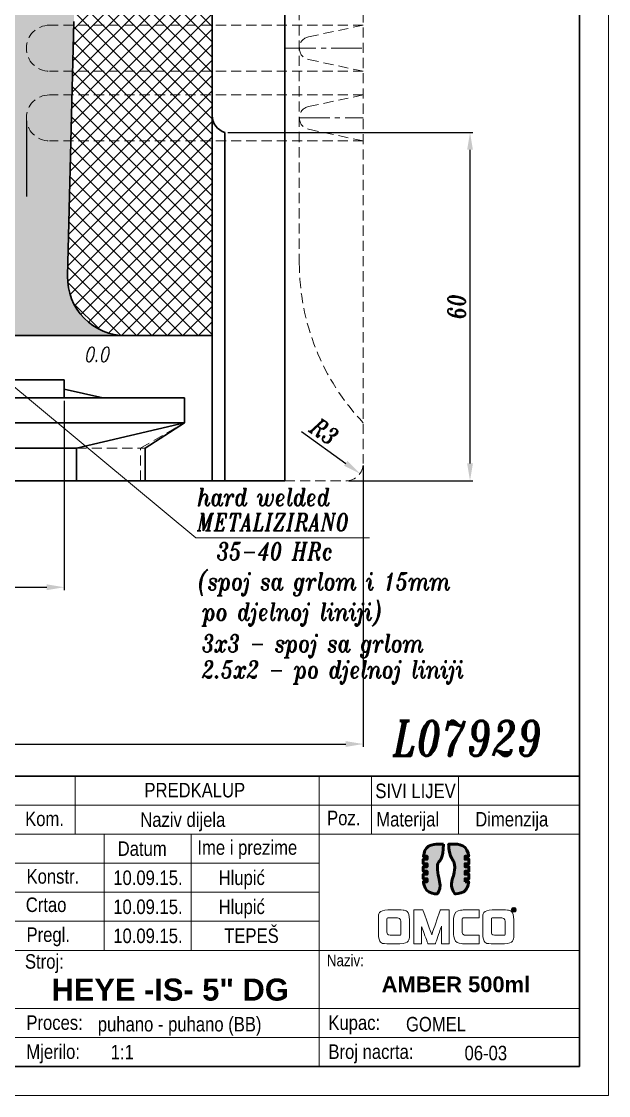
# Model space of a CAD drawing. Extents: x 459 to 1019, y 12 to 613.
# Drawn here: x 778.3 to 879.4, y 12.4 to 197.3 of the extents above; entities that cross this region are included whole.
import ezdxf

# ---------------------------------------------------------------- set-up
doc = ezdxf.new("R2010")
doc.units = 0
doc.header["$LTSCALE"] = 7
doc.header["$MEASUREMENT"] = 0
doc.linetypes.add('CENTER2', pattern=[1.125, 0.75, -0.125, 0.125, -0.125])
doc.linetypes.add('HIDDEN', pattern=[0.375, 0.25, -0.125])
doc.layers.get('0').update_dxf_attribs({"linetype": 'CONTINUOUS', "lineweight": 15})
for name, color, linetype, lineweight in [('1', 1, 'CENTER2', 15), ('2', 2, 'HIDDEN', 15), ('3', 3, 'CONTINUOUS', 30), ('4', 5, 'CONTINUOUS', 50), ('8', 252, 'CONTINUOUS', 15)]:
    doc.layers.add(name, color=color, linetype=linetype, lineweight=lineweight)
doc.styles.add('ITALICT', font='ITALICT.shx', dxfattribs={"width": 0.8, "height": 3})
doc.styles.get("Standard").update_dxf_attribs({"font": 'isocp.shx', "height": 3})
doc.styles.add('style2', font='swissc.ttf')
doc.dimstyles.get("Standard").update_dxf_attribs({"dimtxt": 3, "dimasz": 3, "dimexe": 0.5, "dimexo": 0.5, "dimgap": 0.8, "dimtad": 1, "dimdsep": 46, "dimtxsty": 'ITALICT', "dimcen": 0.09, "dimazin": 2, "dimtfac": 1, "dimtmove": 0, "dimatfit": 3, "dimfxl": 1, "dimtolj": 1, "dimtzin": 0, "dimarcsym": 0})

# ---------------------------------------------------------------- blocks, each defined once
blk = doc.blocks.new('*D31')
at = {"color": 0, "lineweight": -2, "transparency": 16777216}
for p, q in [((736.66, 132.02), (736.66, 99.39)), ((785.66, 132.02), (785.66, 99.39)), ((739.66, 99.89), (782.66, 99.89))]:
    blk.add_line(p, q, dxfattribs=at)
at = {"color": 0, "transparency": 16777216}
for points in [[(739.66, 100.39), (739.66, 99.39), (736.66, 99.89)], [(782.66, 100.39), (782.66, 99.39), (785.66, 99.89)]]:
    blk.add_solid(points, dxfattribs=at)
at = {"color": 0, "transparency": 16777216, "insert": (761.16, 102.19), "char_height": 3, "attachment_point": 5, "style": 'ITALICT'}
blk.add_mtext('\\A1;%%c49', dxfattribs=at)
blk = doc.blocks.new('*D35')
at = {"color": 0, "lineweight": -2, "transparency": 16777216}
for p, q in [((779.16, 180.22), (779.16, 167.17)), ((764.16, 167.67), (776.16, 167.67))]:
    blk.add_line(p, q, dxfattribs=at)
at = {"color": 0, "transparency": 16777216}
for points in [[(764.16, 168.17), (764.16, 167.17), (761.16, 167.67)], [(776.16, 168.17), (776.16, 167.17), (779.16, 167.67)]]:
    blk.add_solid(points, dxfattribs=at)
at = {"color": 0, "transparency": 16777216, "insert": (770.16, 169.97), "char_height": 3, "attachment_point": 5, "style": 'ITALICT'}
blk.add_mtext('\\A1;18', dxfattribs=at)
blk = doc.blocks.new('*D37')
at = {"color": 0, "lineweight": -2, "transparency": 16777216}
for p, q in [((813.85, 178.22), (856.06, 178.22)), ((855.56, 121.22), (855.56, 175.22)), ((834.66, 118.22), (856.06, 118.22))]:
    blk.add_line(p, q, dxfattribs=at)
at = {"color": 0, "transparency": 16777216}
for points in [[(855.06, 175.22), (856.06, 175.22), (855.56, 178.22)], [(855.06, 121.22), (856.06, 121.22), (855.56, 118.22)]]:
    blk.add_solid(points, dxfattribs=at)
at = {"color": 0, "transparency": 16777216, "insert": (853.26, 148.22), "char_height": 3, "attachment_point": 5, "rotation": 90, "style": 'ITALICT'}
blk.add_mtext('\\A1;60', dxfattribs=at)
blk = doc.blocks.new('*D48')
at = {"color": 0, "lineweight": -2, "transparency": 16777216}
for p, q in [((685.16, 120.72), (685.16, 72.39)), ((837.16, 120.72), (837.16, 72.39)), ((688.16, 72.89), (834.16, 72.89))]:
    blk.add_line(p, q, dxfattribs=at)
at = {"color": 0, "transparency": 16777216}
for points in [[(688.16, 73.39), (688.16, 72.39), (685.16, 72.89)], [(834.16, 73.39), (834.16, 72.39), (837.16, 72.89)]]:
    blk.add_solid(points, dxfattribs=at)
at = {"color": 0, "transparency": 16777216, "insert": (761.16, 75.19), "char_height": 3, "attachment_point": 5, "style": 'ITALICT'}
blk.add_mtext('\\A1;%%c152', dxfattribs=at)
blk = doc.blocks.new('*D71')
at = {"color": 0, "lineweight": -2, "transparency": 16777216}
blk.add_line((826.53, 126.71), (834.16, 121.22), dxfattribs=at)
at = {"color": 0, "transparency": 16777216}
blk.add_solid([(834.46, 121.63), (833.87, 120.82), (836.6, 119.47)], dxfattribs=at)
at = {"color": 0, "transparency": 16777216, "insert": (830.47, 126.71), "char_height": 3, "attachment_point": 5, "rotation": 324.2688, "style": 'ITALICT'}
blk.add_mtext('\\A1;R3', dxfattribs=at)

msp = doc.modelspace()

# ---------------------------------------------------------------- hatches: boundary and pattern name
at = {"layer": '4'}
h = msp.add_hatch(color=142, dxfattribs=at)
edge = h.paths.add_edge_path()
edge.add_spline(control_points=[(847.5353, 49.1713), (847.5353, 49.1713), (847.5353, 49.1713), (847.5353, 49.1713), (847.5353, 49.1713), (847.7579, 47.2017), (849.4978, 47.1003), (849.755, 47.1003), (849.755, 47.1003), (849.755, 47.1003), (849.948, 47.1004), (849.948, 47.1004), (849.948, 47.1004), (850.8616, 48.414), (849.9413, 50.3287), (849.9413, 51.6976), (849.9413, 51.6976), (849.9413, 52.7724), (850.8878, 53.0602), (850.9915, 55.6396), (850.9915, 55.6396), (849.8995, 55.6396), (849.8995, 55.6396), (849.8995, 55.6396), (848.0564, 55.6396), (847.6361, 54.2178), (847.5402, 53.5686)], knot_values=[0.8095238, 0.8095238, 0.8095238, 0.8095238, 0.80952381, 0.80952381, 0.80952381, 0.80952381, 0.85714286, 0.85714286, 0.85714286, 0.85714286, 0.9047619, 0.9047619, 0.9047619, 0.90476191, 0.95238095, 0.95238095, 0.95238095, 0.95238095, 1, 1, 1, 1.04761905, 1.04761905, 1.04761905, 1.04761905, 1.0952381, 1.0952381, 1.0952381, 1.0952381], degree=3, periodic=0)
edge.add_spline(control_points=[(847.5402, 53.5686), (847.5402, 53.5686), (848.1651, 53.5686), (848.1651, 53.5686)], knot_values=[0.0952381, 0.0952381, 0.0952381, 0.0952381, 0.14285714, 0.14285714, 0.14285714, 0.14285714], degree=3, periodic=0)
edge.add_spline(control_points=[(848.1651, 53.5686), (848.1651, 53.5686), (848.1651, 53.5686), (848.1651, 53.5686), (848.1651, 53.5686), (848.1651, 53.5686), (848.1651, 53.0457), (848.1651, 53.0457)], knot_values=[0.14285714, 0.14285714, 0.14285714, 0.14285714, 0.14285714, 0.14285714, 0.14285714, 0.14285714, 0.19047619, 0.19047619, 0.19047619, 0.19047619], degree=3, periodic=0)
edge.add_spline(control_points=[(848.1651, 53.0457), (848.1651, 53.0457), (848.1651, 53.0457), (848.1651, 53.0457), (848.1651, 53.0457), (848.1651, 53.0457), (847.5115, 53.0457), (847.5115, 53.0457)], knot_values=[0.19047619, 0.19047619, 0.19047619, 0.19047619, 0.19047619, 0.19047619, 0.19047619, 0.19047619, 0.23809523, 0.23809523, 0.23809523, 0.23809523], degree=3, periodic=0)
edge.add_spline(control_points=[(847.5115, 53.0457), (847.5115, 53.0457), (847.5115, 53.0457), (847.5115, 53.0457), (847.5115, 53.0457), (847.5115, 53.0457), (847.5115, 52.2772), (847.5115, 52.2772)], knot_values=[0.23809523, 0.23809523, 0.23809523, 0.23809523, 0.23809524, 0.23809524, 0.23809524, 0.23809524, 0.28571428, 0.28571428, 0.28571428, 0.28571428], degree=3, periodic=0)
edge.add_spline(control_points=[(847.5115, 52.2772), (847.5115, 52.2772), (847.5115, 52.2772), (847.5115, 52.2772), (847.5115, 52.2772), (847.5115, 52.2772), (848.1651, 52.2772), (848.1651, 52.2772)], knot_values=[0.28571428, 0.28571428, 0.28571428, 0.28571428, 0.28571429, 0.28571429, 0.28571429, 0.28571429, 0.33333333, 0.33333333, 0.33333333, 0.33333333], degree=3, periodic=0)
edge.add_spline(control_points=[(848.1651, 52.2772), (848.1651, 52.2772), (848.1651, 52.2772), (848.1651, 52.2772), (848.1651, 52.2772), (848.1651, 52.2772), (848.1651, 51.7542), (848.1651, 51.7542)], knot_values=[0.33333333, 0.33333333, 0.33333333, 0.33333333, 0.33333333, 0.33333333, 0.33333333, 0.33333333, 0.38095238, 0.38095238, 0.38095238, 0.38095238], degree=3, periodic=0)
edge.add_spline(control_points=[(848.1651, 51.7542), (848.1651, 51.7542), (848.1651, 51.7542), (848.1651, 51.7542), (848.1651, 51.7542), (848.1651, 51.7542), (847.5115, 51.7542), (847.5115, 51.7542)], knot_values=[0.38095238, 0.38095238, 0.38095238, 0.38095238, 0.38095238, 0.38095238, 0.38095238, 0.38095238, 0.42857143, 0.42857143, 0.42857143, 0.42857143], degree=3, periodic=0)
edge.add_spline(control_points=[(847.5115, 51.7542), (847.5115, 51.7542), (847.5115, 51.7542), (847.5115, 51.7542), (847.5115, 51.7542), (847.5115, 51.7542), (847.5115, 50.9857), (847.5115, 50.9857)], knot_values=[0.42857143, 0.42857143, 0.42857143, 0.42857143, 0.42857143, 0.42857143, 0.42857143, 0.42857143, 0.47619047, 0.47619047, 0.47619047, 0.47619047], degree=3, periodic=0)
edge.add_spline(control_points=[(847.5115, 50.9857), (847.5115, 50.9857), (847.5115, 50.9857), (847.5115, 50.9857), (847.5115, 50.9857), (847.5115, 50.9857), (848.1651, 50.9857), (848.1651, 50.9857)], knot_values=[0.47619047, 0.47619047, 0.47619047, 0.47619047, 0.47619048, 0.47619048, 0.47619048, 0.47619048, 0.52380952, 0.52380952, 0.52380952, 0.52380952], degree=3, periodic=0)
edge.add_spline(control_points=[(848.1651, 50.9857), (848.1651, 50.9857), (848.1651, 50.9857), (848.1651, 50.9857), (848.1651, 50.9857), (848.1651, 50.9857), (848.1651, 50.4628), (848.1651, 50.4628)], knot_values=[0.52380952, 0.52380952, 0.52380952, 0.52380952, 0.52380952, 0.52380952, 0.52380952, 0.52380952, 0.57142857, 0.57142857, 0.57142857, 0.57142857], degree=3, periodic=0)
edge.add_spline(control_points=[(848.1651, 50.4628), (848.1651, 50.4628), (848.1651, 50.4628), (848.1651, 50.4628), (848.1651, 50.4628), (848.1651, 50.4628), (847.5115, 50.4628), (847.5115, 50.4628)], knot_values=[0.57142857, 0.57142857, 0.57142857, 0.57142857, 0.57142857, 0.57142857, 0.57142857, 0.57142857, 0.61904761, 0.61904761, 0.61904761, 0.61904761], degree=3, periodic=0)
edge.add_spline(control_points=[(847.5115, 50.4628), (847.5115, 50.4628), (847.5115, 50.4628), (847.5115, 50.4628), (847.5115, 50.4628), (847.5115, 50.4628), (847.5115, 49.6942), (847.5115, 49.6942)], knot_values=[0.61904761, 0.61904761, 0.61904761, 0.61904761, 0.61904762, 0.61904762, 0.61904762, 0.61904762, 0.66666666, 0.66666666, 0.66666666, 0.66666666], degree=3, periodic=0)
edge.add_spline(control_points=[(847.5115, 49.6942), (847.5115, 49.6942), (847.5115, 49.6942), (847.5115, 49.6942), (847.5115, 49.6942), (847.5115, 49.6942), (848.1651, 49.6942), (848.1651, 49.6942)], knot_values=[0.66666666, 0.66666666, 0.66666666, 0.66666666, 0.66666667, 0.66666667, 0.66666667, 0.66666667, 0.71428571, 0.71428571, 0.71428571, 0.71428571], degree=3, periodic=0)
edge.add_spline(control_points=[(848.1651, 49.6942), (848.1651, 49.6942), (848.1651, 49.6942), (848.1651, 49.6942), (848.1651, 49.6942), (848.1651, 49.6942), (848.1651, 49.1713), (848.1651, 49.1713)], knot_values=[0.71428571, 0.71428571, 0.71428571, 0.71428571, 0.71428571, 0.71428571, 0.71428571, 0.71428572, 0.76190476, 0.76190476, 0.76190476, 0.76190476], degree=3, periodic=0)
edge.add_spline(control_points=[(848.1651, 49.1713), (848.1651, 49.1713), (848.1651, 49.1713), (848.1651, 49.1713), (848.1651, 49.1713), (848.1651, 49.1713), (847.5353, 49.1713), (847.5353, 49.1713)], knot_values=[0.76190476, 0.76190476, 0.76190476, 0.76190476, 0.76190476, 0.76190476, 0.76190476, 0.76190476, 0.8095238, 0.8095238, 0.8095238, 0.8095238], degree=3, periodic=0)
h = msp.add_hatch(color=253, dxfattribs=at)
edge = h.paths.add_edge_path()
edge.add_spline(control_points=[(854.7028, 50.9857), (854.7028, 50.9857), (854.7028, 50.9857), (854.7028, 50.9857), (854.7028, 50.9857), (854.7028, 50.9857), (855.3565, 50.9857), (855.3565, 50.9857)], knot_values=[0.23809524, 0.23809524, 0.23809524, 0.23809524, 0.23809524, 0.23809524, 0.23809524, 0.23809524, 0.28571428, 0.28571428, 0.28571428, 0.28571428], degree=3, periodic=0)
edge.add_spline(control_points=[(855.3565, 50.9857), (855.3565, 50.9857), (855.3565, 50.9857), (855.3565, 50.9857), (855.3565, 50.9857), (855.3565, 50.9857), (855.3565, 51.7542), (855.3565, 51.7542)], knot_values=[0.28571428, 0.28571428, 0.28571428, 0.28571428, 0.28571429, 0.28571429, 0.28571429, 0.28571429, 0.33333333, 0.33333333, 0.33333333, 0.33333333], degree=3, periodic=0)
edge.add_spline(control_points=[(855.3565, 51.7542), (855.3565, 51.7542), (855.3565, 51.7542), (855.3565, 51.7542), (855.3565, 51.7542), (855.3565, 51.7542), (854.7028, 51.7542), (854.7028, 51.7542)], knot_values=[0.33333333, 0.33333333, 0.33333333, 0.33333333, 0.33333333, 0.33333333, 0.33333333, 0.33333333, 0.38095237, 0.38095237, 0.38095237, 0.38095237], degree=3, periodic=0)
edge.add_spline(control_points=[(854.7028, 51.7542), (854.7028, 51.7542), (854.7028, 51.7542), (854.7028, 51.7542), (854.7028, 51.7542), (854.7028, 51.7542), (854.7028, 52.2772), (854.7028, 52.2772)], knot_values=[0.38095237, 0.38095237, 0.38095237, 0.38095237, 0.38095238, 0.38095238, 0.38095238, 0.38095238, 0.42857143, 0.42857143, 0.42857143, 0.42857143], degree=3, periodic=0)
edge.add_spline(control_points=[(854.7028, 52.2772), (854.7028, 52.2772), (854.7028, 52.2772), (854.7028, 52.2772), (854.7028, 52.2772), (854.7028, 52.2772), (855.3565, 52.2772), (855.3565, 52.2772)], knot_values=[0.42857143, 0.42857143, 0.42857143, 0.42857143, 0.42857143, 0.42857143, 0.42857143, 0.42857143, 0.47619047, 0.47619047, 0.47619047, 0.47619047], degree=3, periodic=0)
edge.add_spline(control_points=[(855.3565, 52.2772), (855.3565, 52.2772), (855.3565, 52.2772), (855.3565, 52.2772), (855.3565, 52.2772), (855.3565, 52.2772), (855.3565, 53.0457), (855.3565, 53.0457)], knot_values=[0.47619047, 0.47619047, 0.47619047, 0.47619047, 0.47619048, 0.47619048, 0.47619048, 0.47619048, 0.52380952, 0.52380952, 0.52380952, 0.52380952], degree=3, periodic=0)
edge.add_spline(control_points=[(855.3565, 53.0457), (855.3565, 53.0457), (855.3565, 53.0457), (855.3565, 53.0457), (855.3565, 53.0457), (855.3565, 53.0457), (854.7028, 53.0457), (854.7028, 53.0457)], knot_values=[0.52380952, 0.52380952, 0.52380952, 0.52380952, 0.52380952, 0.52380952, 0.52380952, 0.52380952, 0.57142857, 0.57142857, 0.57142857, 0.57142857], degree=3, periodic=0)
edge.add_spline(control_points=[(854.7028, 53.0457), (854.7028, 53.0457), (854.7028, 53.0457), (854.7028, 53.0457), (854.7028, 53.0457), (854.7028, 53.0457), (854.7028, 53.5686), (854.7028, 53.5686)], knot_values=[0.57142857, 0.57142857, 0.57142857, 0.57142857, 0.57142857, 0.57142857, 0.57142857, 0.57142857, 0.61904761, 0.61904761, 0.61904761, 0.61904761], degree=3, periodic=0)
edge.add_spline(control_points=[(854.7028, 53.5686), (854.7028, 53.5686), (854.7028, 53.5686), (854.7028, 53.5686), (854.7028, 53.5686), (854.7028, 53.5686), (855.3307, 53.5686), (855.3307, 53.5686)], knot_values=[0.61904761, 0.61904761, 0.61904761, 0.61904761, 0.61904762, 0.61904762, 0.61904762, 0.61904762, 0.66666666, 0.66666666, 0.66666666, 0.66666666], degree=3, periodic=0)
edge.add_spline(control_points=[(855.3307, 53.5686), (855.3307, 53.5686), (855.3307, 53.5686), (855.3307, 53.5686), (855.3307, 53.5686), (855.1008, 55.5252), (853.3695, 55.6396), (853.113, 55.6396), (853.113, 55.6396), (853.113, 55.6396), (851.8761, 55.6396), (851.8761, 55.6396)], knot_values=[0.66666666, 0.66666666, 0.66666666, 0.66666666, 0.66666667, 0.66666667, 0.66666667, 0.66666667, 0.71428571, 0.71428571, 0.71428571, 0.71428572, 0.76190476, 0.76190476, 0.76190476, 0.76190476], degree=3, periodic=0)
edge.add_spline(control_points=[(851.8761, 55.6396), (851.8761, 55.6396), (851.8761, 55.6396), (851.8761, 55.6396), (851.8761, 55.6396), (851.9799, 53.0602), (852.9268, 52.7724), (852.9268, 51.6976), (852.9268, 51.6976), (852.9268, 50.3287), (852.0064, 48.414), (852.92, 47.1003), (852.92, 47.1003), (852.92, 47.1003), (852.9827, 47.1004), (852.9827, 47.1004), (852.9827, 47.1004), (854.8258, 47.1004), (855.2375, 48.522), (855.3296, 49.1713)], knot_values=[0.76190476, 0.76190476, 0.76190476, 0.76190476, 0.76190476, 0.76190476, 0.76190476, 0.76190476, 0.80952381, 0.80952381, 0.80952381, 0.80952381, 0.85714286, 0.85714286, 0.85714286, 0.85714286, 0.9047619, 0.9047619, 0.9047619, 0.90476191, 0.95238095, 0.95238095, 0.95238095, 0.95238095], degree=3, periodic=0)
edge.add_spline(control_points=[(855.3296, 49.1713), (855.3296, 49.1713), (854.7028, 49.1713), (854.7028, 49.1713), (854.7028, 49.1713), (854.7028, 49.6942), (854.7028, 49.6942)], knot_values=[0.95238095, 0.95238095, 0.95238095, 0.95238095, 1, 1, 1, 1.04761905, 1.04761905, 1.04761905, 1.04761905], degree=3, periodic=0)
edge.add_spline(control_points=[(854.7028, 49.6942), (854.7028, 49.6942), (854.7028, 49.6942), (854.7028, 49.6942), (854.7028, 49.6942), (854.7028, 49.6942), (855.3565, 49.6942), (855.3565, 49.6942)], knot_values=[0.04761905, 0.04761905, 0.04761905, 0.04761905, 0.04761905, 0.04761905, 0.04761905, 0.04761905, 0.09523809, 0.09523809, 0.09523809, 0.09523809], degree=3, periodic=0)
edge.add_spline(control_points=[(855.3565, 49.6942), (855.3565, 49.6942), (855.3565, 49.6942), (855.3565, 49.6942), (855.3565, 49.6942), (855.3565, 49.6942), (855.3565, 50.4628), (855.3565, 50.4628)], knot_values=[0.09523809, 0.09523809, 0.09523809, 0.09523809, 0.0952381, 0.0952381, 0.0952381, 0.0952381, 0.14285714, 0.14285714, 0.14285714, 0.14285714], degree=3, periodic=0)
edge.add_spline(control_points=[(855.3565, 50.4628), (855.3565, 50.4628), (855.3565, 50.4628), (855.3565, 50.4628), (855.3565, 50.4628), (855.3565, 50.4628), (854.7028, 50.4628), (854.7028, 50.4628)], knot_values=[0.14285714, 0.14285714, 0.14285714, 0.14285714, 0.14285714, 0.14285714, 0.14285714, 0.14285714, 0.19047619, 0.19047619, 0.19047619, 0.19047619], degree=3, periodic=0)
edge.add_spline(control_points=[(854.7028, 50.4628), (854.7028, 50.4628), (854.7028, 50.4628), (854.7028, 50.4628), (854.7028, 50.4628), (854.7028, 50.4628), (854.7028, 50.9857), (854.7028, 50.9857)], knot_values=[0.19047619, 0.19047619, 0.19047619, 0.19047619, 0.19047619, 0.19047619, 0.19047619, 0.19047619, 0.23809524, 0.23809524, 0.23809524, 0.23809524], degree=3, periodic=0)
at = {"layer": '8'}
h = msp.add_hatch(dxfattribs=at)
h.set_pattern_fill('ANSI37', color=256, scale=15)
h.paths.add_polyline_path([(731.4695, 268.2644, 0.01675566), (730.2216, 287.974, -0.02418905), (729.4642, 303.621, 0.03247046), (728.0474, 325.4158, 0.37667691), (718.1315, 334.121), (711.1642, 334.121), (711.1642, 225.619), (732.832, 224.9746, -0.00599252), (732.5695, 231.2644)])
h.paths.add_polyline_path([(734.1301, 209.4403, -0.01484156), (732.832, 224.9746), (711.1642, 225.619), (711.1642, 196.8365), (735.1451, 190.238), (734.968, 197.3211, 0.02201802)])
h.paths.add_polyline_path([(735.1451, 190.238), (711.1642, 196.8365), (711.1642, 143.221), (726.0674, 143.221, 0.42155346), (736.0642, 153.471)])
h.paths.add_polyline_path([(811.1642, 334.121), (804.1969, 334.121, 0.37667691), (794.2811, 325.4158, 0.03247046), (792.8642, 303.621, -0.02418905), (792.1068, 287.974, 0.01675566), (790.8589, 268.2644), (789.7589, 231.2644, -0.02083593), (788.1983, 209.4403, 0.02201802), (787.3605, 197.3211), (786.2642, 153.471, 0.42155346), (796.2611, 143.221), (811.1642, 143.221)])
h.paths.add_polyline_path([(723.5862, 236.9022), (723.5862, 246.6307), (719.0862, 246.6307), (719.0862, 236.9022)], flags=24)
h.paths.add_polyline_path([(804.2179, 236.9022), (804.2179, 246.6307), (799.7179, 246.6307), (799.7179, 236.9022)], flags=24)
h.paths.add_polyline_path([(722.9972, 156.8458), (728.6897, 150.2667), (732.0927, 153.2111), (726.4002, 159.7902)], flags=24)
h.paths.add_polyline_path([(714.4283, 321.146), (721.153, 326.6658), (718.2979, 330.1441), (711.5732, 324.6243)], flags=24)
h = msp.add_hatch(dxfattribs=at)
h.set_pattern_fill('DOTS', color=256, scale=15)
h.paths.add_polyline_path([(742.1655, 289.1331, -0.02418905), (741.4642, 303.621, 0.03178603), (740.0096, 326.4803, -0.00987265), (739.6711, 329.621, -0.39847712), (736.9846, 332.1662, -0.00592936), (736.9021, 334.121), (718.1315, 334.121, -0.37667691), (728.0474, 325.4158, -0.03247046), (729.4642, 303.621, 0.02418905), (730.2216, 287.974, -0.01675566), (731.4695, 268.2644), (732.5695, 231.2644, 0.02083593), (734.1301, 209.4403, -0.02201802), (734.968, 197.3211), (735.1451, 190.238), (747.232, 186.9122), (746.9642, 197.621, 0.02201802), (746.0535, 210.794, -0.02083593), (744.5642, 231.621), (743.4642, 268.621, 0.01675566)])
h.paths.add_polyline_path([(792.1068, 287.974, 0.02418905), (792.8642, 303.621, -0.03247046), (794.2811, 325.4158, -0.37667691), (804.1969, 334.121), (785.4263, 334.121, -0.00592936), (785.3439, 332.1662, -0.39847712), (782.6574, 329.621, -0.00987265), (782.3189, 326.4803, 0.03178603), (780.8642, 303.621, -0.02418905), (780.1629, 289.1331, 0.01675566), (778.8642, 268.621), (777.7642, 231.621, -0.02083593), (776.2749, 210.794, 0.02201802), (775.3642, 197.621), (774.1892, 150.621, -0.42155346), (776.6275, 148.121), (776.505, 143.221), (796.2611, 143.221, -0.42155346), (786.2642, 153.471), (787.3605, 197.3211, -0.02201802), (788.1983, 209.4403, 0.02083593), (789.7589, 231.2644), (790.8589, 268.2644, -0.01675566)])
h.paths.add_polyline_path([(747.232, 186.9122), (735.1451, 190.238), (736.0642, 153.471, -0.42155346), (726.0674, 143.221), (745.8235, 143.221), (745.701, 148.121, -0.42155346), (748.1392, 150.621)])
h.paths.add_polyline_path([(737.7225, 253.869), (737.7225, 261.2107), (735.0975, 261.2107), (735.0975, 253.869)], flags=24)
h.paths.add_polyline_path([(739.8249, 244.9743), (739.8249, 253.0815), (736.0749, 253.0815), (736.0749, 244.9743)], flags=24)
h.paths.add_polyline_path([(787.1139, 244.9743), (787.1139, 253.0815), (783.3639, 253.0815), (783.3639, 244.9743)], flags=24)
h.paths.add_polyline_path([(785.0115, 253.869), (785.0115, 261.2107), (782.3865, 261.2107), (782.3865, 253.869)], flags=24)
h.paths.add_polyline_path([(736.0217, 230.3494), (741.1758, 230.5243), (741.0232, 235.0217), (735.869, 234.8468)], flags=24)

# ---------------------------------------------------------------- linework, layer by layer
for p, q in [((879.4079, 612.9628), (879.4079, 12.3608)), ((808.3573, 108.3802), (775.6465, 135.621)), ((838.2723, 108.3802), (808.3573, 108.3802)), ((787.5661, 67.3608), (787.5661, 57.3608)), ((829.5661, 67.3608), (829.5661, 17.3608)), ((838.5661, 67.3608), (838.5661, 57.3608)), ((853.5661, 67.3608), (853.5661, 57.3608)), ((660.7242, 62.3608), (874.4079, 62.3608)), ((874.4079, 57.3608), (660.7242, 57.3608)), ((792.5661, 57.3608), (792.5661, 37.3608)), ((807.5661, 57.3608), (807.5661, 37.3608)), ((660.7242, 52.3608), (829.5661, 52.3608)), ((660.7242, 47.3608), (829.5661, 47.3608)), ((660.7242, 42.3608), (829.5661, 42.3608)), ((660.7242, 37.3608), (874.4079, 37.3608)), ((660.7242, 27.3608), (874.4079, 27.3608)), ((660.7242, 22.3608), (874.4079, 22.3608)), ((459.4079, 12.3608), (879.4079, 12.3608))]:
    msp.add_line(p, q)
for points, knots in [([(863.1155, 43.9454), (862.899, 43.9454), (862.7233, 44.1213), (862.7233, 44.3376), (862.7233, 44.3376), (862.7233, 44.5541), (862.899, 44.7299), (863.1155, 44.7299), (863.1155, 44.7299), (863.3319, 44.7299), (863.5077, 44.5541), (863.5077, 44.3376), (863.5077, 44.3376), (863.5077, 44.1213), (863.3319, 43.9454), (863.1155, 43.9454)], [0, 0, 0, 0, 0.25, 0.25, 0.25, 0.375, 0.5, 0.5, 0.5, 0.625, 0.75, 0.75, 0.75, 0.875, 1, 1, 1, 1]), ([(863.1155, 44.6435), (862.9478, 44.6435), (862.8098, 44.5054), (862.8098, 44.3376), (862.8098, 44.3376), (862.8098, 44.17), (862.9478, 44.0321), (863.1155, 44.0321), (863.1155, 44.0321), (863.2833, 44.0321), (863.4213, 44.17), (863.4213, 44.3376), (863.4213, 44.3376), (863.4213, 44.5054), (863.2833, 44.6435), (863.1155, 44.6435)], [0, 0, 0, 0, 0.25, 0.25, 0.25, 0.375, 0.5, 0.5, 0.5, 0.625, 0.75, 0.75, 0.75, 0.875, 1, 1, 1, 1]), ([(863.2047, 44.2701), (863.2047, 44.2701), (863.286, 44.1458), (863.286, 44.1458), (863.286, 44.1458), (863.286, 44.1458), (863.1777, 44.1458), (863.1777, 44.1458), (863.1777, 44.1458), (863.1777, 44.1458), (863.1101, 44.2566), (863.1101, 44.2566), (863.1101, 44.2566), (863.1101, 44.2566), (863.0667, 44.2566), (863.0667, 44.2566), (863.0667, 44.2566), (863.0667, 44.2566), (863.0667, 44.1458), (863.0667, 44.1458), (863.0667, 44.1458), (863.0667, 44.1458), (862.9694, 44.1458), (862.9694, 44.1458), (862.9694, 44.1458), (862.9694, 44.1458), (862.9694, 44.5433), (862.9694, 44.5433), (862.9694, 44.5433), (862.9694, 44.5433), (863.1425, 44.5433), (863.1425, 44.5433), (863.1425, 44.5433), (863.175, 44.5433), (863.2941, 44.5433), (863.2941, 44.4), (863.2941, 44.4), (863.2941, 44.3244), (863.2482, 44.2866), (863.2047, 44.2701)], [0, 0, 0, 0, 0.1, 0.1, 0.1, 0.15, 0.2, 0.2, 0.2, 0.25, 0.3, 0.3, 0.3, 0.35, 0.4, 0.4, 0.4, 0.45, 0.5, 0.5, 0.5, 0.55, 0.6, 0.6, 0.6, 0.65, 0.7, 0.7, 0.7, 0.75, 0.8, 0.8, 0.8, 0.85, 0.9, 0.9, 0.9, 0.95, 1, 1, 1, 1]), ([(863.1182, 44.4595), (863.1182, 44.4595), (863.0667, 44.4595), (863.0667, 44.4595), (863.0667, 44.4595), (863.0667, 44.4595), (863.0667, 44.3352), (863.0667, 44.3352), (863.0667, 44.3352), (863.0667, 44.3352), (863.1182, 44.3352), (863.1182, 44.3352), (863.1182, 44.3352), (863.1696, 44.3352), (863.1911, 44.3541), (863.1911, 44.4), (863.1911, 44.4), (863.1911, 44.446), (863.1696, 44.4595), (863.1182, 44.4595)], [0, 0, 0, 0, 0.2, 0.2, 0.2, 0.3, 0.4, 0.4, 0.4, 0.5, 0.6, 0.6, 0.6, 0.7, 0.8, 0.8, 0.8, 0.9, 1, 1, 1, 1]), ([(843.5008, 38.5001), (843.5008, 38.5001), (841.3031, 38.5001), (841.3031, 38.5001), (841.3031, 38.5001), (841.1159, 38.5001), (839.7756, 38.5787), (839.7756, 40.205), (839.7756, 40.205), (839.7756, 40.205), (839.7756, 42.6884), (839.7756, 42.6884), (839.7756, 42.6884), (839.7756, 42.6884), (839.7756, 44.3144), (841.4016, 44.3144), (841.4016, 44.3144), (841.4016, 44.3144), (843.5894, 44.3144), (843.5894, 44.3144), (843.5894, 44.3144), (843.7767, 44.3144), (845.117, 44.2257), (845.117, 42.5996), (845.117, 42.5996), (845.117, 42.5996), (845.117, 40.1262), (845.117, 40.1262), (845.117, 40.1262), (845.117, 40.1262), (845.1268, 38.5001), (843.5008, 38.5001)], [0, 0, 0, 0, 0.125, 0.125, 0.125, 0.1875, 0.25, 0.25, 0.25, 0.3125, 0.375, 0.375, 0.375, 0.4375, 0.5, 0.5, 0.5, 0.5625, 0.625, 0.625, 0.625, 0.6875, 0.75, 0.75, 0.75, 0.8125, 0.875, 0.875, 0.875, 0.9375, 1, 1, 1, 1]), ([(843.6387, 42.2647), (843.6387, 42.2647), (843.6387, 42.9347), (843.0671, 42.9347), (843.0671, 42.9347), (843.0671, 42.9347), (841.4411, 42.9347), (841.4411, 42.9347), (841.4411, 42.9347), (841.4411, 42.9347), (841.2539, 42.9248), (841.2539, 42.7376), (841.2539, 42.7376), (841.2539, 42.7376), (841.2539, 40.6386), (841.2539, 40.6386), (841.2539, 40.6386), (841.2539, 40.6386), (841.2539, 39.9781), (841.8255, 39.9781), (841.8255, 39.9781), (841.8255, 39.9781), (843.4515, 39.9781), (843.4515, 39.9781), (843.4515, 39.9781), (843.4515, 39.9781), (843.6387, 39.9781), (843.6387, 40.1655), (843.6387, 40.1655), (843.6387, 40.1655), (843.6387, 42.2647), (843.6387, 42.2647)], [0, 0, 0, 0, 0.125, 0.125, 0.125, 0.1875, 0.25, 0.25, 0.25, 0.3125, 0.375, 0.375, 0.375, 0.4375, 0.5, 0.5, 0.5, 0.5625, 0.625, 0.625, 0.625, 0.6875, 0.75, 0.75, 0.75, 0.8125, 0.875, 0.875, 0.875, 0.9375, 1, 1, 1, 1]), ([(850.6553, 38.5001), (850.6553, 38.5001), (850.6553, 41.5452), (850.6553, 41.5452), (850.6553, 41.5452), (850.6553, 41.5452), (849.5911, 38.5001), (849.5911, 38.5001), (849.5911, 38.5001), (849.5911, 38.5001), (848.3099, 38.5001), (848.3099, 38.5001), (848.3099, 38.5001), (848.3099, 38.5001), (847.226, 41.4074), (847.226, 41.4074), (847.226, 41.4074), (847.226, 41.4074), (847.226, 38.5001), (847.226, 38.5001), (847.226, 38.5001), (847.226, 38.5001), (845.856, 38.5001), (845.856, 38.5001), (845.856, 38.5001), (845.856, 38.5001), (845.856, 44.3144), (845.856, 44.3144), (845.856, 44.3144), (845.856, 44.3144), (847.4426, 44.3144), (847.4426, 44.3144), (847.4426, 44.3144), (847.4426, 44.3144), (848.97, 40.0275), (848.97, 40.0275), (848.97, 40.0275), (848.97, 40.0275), (850.4287, 44.3144), (850.4287, 44.3144), (850.4287, 44.3144), (850.4287, 44.3144), (851.9859, 44.3144), (851.9859, 44.3144), (851.9859, 44.3144), (851.9859, 44.3144), (851.9859, 38.5001), (851.9859, 38.5001), (851.9859, 38.5001), (851.9859, 38.5001), (850.6553, 38.5001), (850.6553, 38.5001)], [0, 0, 0, 0, 0.07692308, 0.07692308, 0.07692308, 0.11538462, 0.15384615, 0.15384615, 0.15384615, 0.19230769, 0.23076923, 0.23076923, 0.23076923, 0.26923077, 0.30769231, 0.30769231, 0.30769231, 0.34615385, 0.38461538, 0.38461538, 0.38461538, 0.42307692, 0.46153846, 0.46153846, 0.46153846, 0.5, 0.53846154, 0.53846154, 0.53846154, 0.57692308, 0.61538462, 0.61538462, 0.61538462, 0.65384615, 0.69230769, 0.69230769, 0.69230769, 0.73076923, 0.76923077, 0.76923077, 0.76923077, 0.80769231, 0.84615385, 0.84615385, 0.84615385, 0.88461538, 0.92307692, 0.92307692, 0.92307692, 0.96153846, 1, 1, 1, 1]), ([(857.1106, 39.9781), (857.1106, 39.9781), (854.7746, 39.9781), (854.7746, 39.9781), (854.7746, 39.9781), (854.203, 39.9781), (854.203, 40.6386), (854.203, 40.6386), (854.203, 40.6386), (854.203, 40.6386), (854.203, 42.7376), (854.203, 42.7376), (854.203, 42.7376), (854.203, 42.9248), (854.3903, 42.9347), (854.3903, 42.9347), (854.3903, 42.9347), (854.3903, 42.9347), (857.1106, 42.9347), (857.1106, 42.9347), (857.1106, 42.9347), (857.1106, 42.9347), (857.1106, 44.3144), (857.1106, 44.3144), (857.1106, 44.3144), (857.1106, 44.3144), (854.3511, 44.3144), (854.3511, 44.3144), (854.3511, 44.3144), (852.725, 44.3144), (852.725, 42.6884), (852.725, 42.6884), (852.725, 42.6884), (852.725, 42.6884), (852.725, 40.205), (852.725, 40.205), (852.725, 40.205), (852.725, 38.5787), (854.0652, 38.5001), (854.2523, 38.5001), (854.2523, 38.5001), (854.2523, 38.5001), (857.1106, 38.5001), (857.1106, 38.5001), (857.1106, 38.5001), (857.1106, 38.5001), (857.1106, 39.9781), (857.1106, 39.9781)], [0, 0, 0, 0, 0.08333333, 0.08333333, 0.08333333, 0.125, 0.16666667, 0.16666667, 0.16666667, 0.20833333, 0.25, 0.25, 0.25, 0.29166667, 0.33333333, 0.33333333, 0.33333333, 0.375, 0.41666667, 0.41666667, 0.41666667, 0.45833333, 0.5, 0.5, 0.5, 0.54166667, 0.58333333, 0.58333333, 0.58333333, 0.625, 0.66666667, 0.66666667, 0.66666667, 0.70833333, 0.75, 0.75, 0.75, 0.79166667, 0.83333333, 0.83333333, 0.83333333, 0.875, 0.91666667, 0.91666667, 0.91666667, 0.95833333, 1, 1, 1, 1]), ([(861.476, 38.5001), (861.476, 38.5001), (859.2784, 38.5001), (859.2784, 38.5001), (859.2784, 38.5001), (859.0912, 38.5001), (857.7511, 38.5787), (857.7511, 40.205), (857.7511, 40.205), (857.7511, 40.205), (857.7511, 42.6884), (857.7511, 42.6884), (857.7511, 42.6884), (857.7511, 42.6884), (857.7511, 44.3144), (859.377, 44.3144), (859.377, 44.3144), (859.377, 44.3144), (861.5648, 44.3144), (861.5648, 44.3144), (861.5648, 44.3144), (861.752, 44.3144), (863.0923, 44.2257), (863.0923, 42.5996), (863.0923, 42.5996), (863.0923, 42.5996), (863.0923, 40.1262), (863.0923, 40.1262), (863.0923, 40.1262), (863.0923, 40.1262), (863.102, 38.5001), (861.476, 38.5001)], [0, 0, 0, 0, 0.125, 0.125, 0.125, 0.1875, 0.25, 0.25, 0.25, 0.3125, 0.375, 0.375, 0.375, 0.4375, 0.5, 0.5, 0.5, 0.5625, 0.625, 0.625, 0.625, 0.6875, 0.75, 0.75, 0.75, 0.8125, 0.875, 0.875, 0.875, 0.9375, 1, 1, 1, 1]), ([(861.614, 42.2647), (861.614, 42.2647), (861.614, 42.9347), (861.0423, 42.9347), (861.0423, 42.9347), (861.0423, 42.9347), (859.4165, 42.9347), (859.4165, 42.9347), (859.4165, 42.9347), (859.4165, 42.9347), (859.229, 42.9248), (859.229, 42.7376), (859.229, 42.7376), (859.229, 42.7376), (859.229, 40.6386), (859.229, 40.6386), (859.229, 40.6386), (859.229, 40.6386), (859.229, 39.9781), (859.8008, 39.9781), (859.8008, 39.9781), (859.8008, 39.9781), (861.4268, 39.9781), (861.4268, 39.9781), (861.4268, 39.9781), (861.4268, 39.9781), (861.614, 39.9781), (861.614, 40.1655), (861.614, 40.1655), (861.614, 40.1655), (861.614, 42.2647), (861.614, 42.2647)], [0, 0, 0, 0, 0.125, 0.125, 0.125, 0.1875, 0.25, 0.25, 0.25, 0.3125, 0.375, 0.375, 0.375, 0.4375, 0.5, 0.5, 0.5, 0.5625, 0.625, 0.625, 0.625, 0.6875, 0.75, 0.75, 0.75, 0.8125, 0.875, 0.875, 0.875, 0.9375, 1, 1, 1, 1])]:
    msp.add_open_spline(points, degree=3, knots=knots)
at = {"layer": '1'}
for p, q in [((823.7865, 192.721), (837.1642, 192.721)), ((826.1642, 180.721), (837.1642, 180.721))]:
    msp.add_line(p, q, dxfattribs=at)
at = {"layer": '2'}
for p, q in [((826.1642, 338.421), (826.1642, 155.771)), ((837.1642, 256.671), (837.1642, 121.221)), ((837.1642, 196.6787), (783.1272, 196.6787)), ((827.7484, 194.6773), (837.1642, 196.6787)), ((827.7484, 190.7647), (837.1642, 188.7633)), ((837.1642, 188.7527), (783.1272, 188.7527)), ((837.1642, 184.6787), (783.1272, 184.6787)), ((827.7484, 182.6773), (837.1642, 184.6787)), ((827.7484, 178.7647), (837.1642, 176.7633)), ((837.1642, 176.7527), (783.1272, 176.7527)), ((798.8142, 123.821), (806.4142, 128.2089)), ((787.7868, 123.821), (799.6142, 123.821)), ((798.8142, 118.221), (798.8142, 123.821)), ((823.6642, 118.221), (834.1642, 118.221))]:
    msp.add_line(p, q, dxfattribs=at)
for centre, radius, start, end in [((783.1272, 192.7157), 3.963, 90, 270), ((828.1642, 192.721), 2, 102, 258), ((783.1272, 180.7157), 3.963, 90, 270), ((828.1642, 180.721), 2, 102, 258), ((866.1642, 155.771), 40, 180, 223.531152), ((834.1642, 121.221), 3, 270, 0)]:
    msp.add_arc(centre, radius, start, end, dxfattribs=at)
at = {"layer": '3'}
for p, q in [((874.4079, 607.9628), (874.4079, 17.3608)), ((811.1642, 354.121), (811.1642, 118.221)), ((823.6642, 354.121), (823.6642, 118.221)), ((786.2642, 153.471), (787.3605, 197.3211)), ((813.3481, 178.221), (813.3481, 118.221)), ((774.0042, 143.221), (811.1642, 143.221)), ((761.1642, 135.621), (785.6642, 135.621)), ((785.6642, 132.521), (785.6642, 135.621)), ((785.6642, 134.021), (792.3213, 132.521)), ((761.1642, 132.521), (806.4142, 132.521)), ((806.4142, 128.2089), (806.4142, 132.521)), ((806.4142, 128.2089), (761.1642, 128.2089)), ((787.7868, 123.821), (806.4142, 128.2089)), ((806.4142, 128.2089), (799.6142, 123.821)), ((761.1642, 123.821), (787.7868, 123.821)), ((787.7868, 123.821), (787.7868, 118.221)), ((799.6142, 118.221), (799.6142, 123.821)), ((761.1642, 118.221), (823.6642, 118.221)), ((660.7242, 67.3608), (874.4079, 67.3608)), ((874.4079, 67.3608), (874.4079, 17.3608)), ((479.4079, 17.3608), (874.4079, 17.3608)), ((660.7242, 17.3608), (874.4079, 17.3608))]:
    msp.add_line(p, q, dxfattribs=at)
for centre, radius, start, end in [((814.1642, 181.1079), 3, 180, 254.213144), ((796.2611, 153.221), 10, 178.567904, 270)]:
    msp.add_arc(centre, radius, start, end, dxfattribs=at)
at = {"layer": '4', "color": 142}
msp.add_open_spline([(850.9915, 55.6396), (850.9915, 55.6396), (849.8995, 55.6396), (849.8995, 55.6396), (849.8995, 55.6396), (848.0564, 55.6396), (847.6361, 54.2178), (847.5402, 53.5686), (847.5402, 53.5686), (847.5402, 53.5686), (848.1651, 53.5686), (848.1651, 53.5686), (848.1651, 53.5686), (848.1651, 53.5686), (848.1651, 53.0457), (848.1651, 53.0457), (848.1651, 53.0457), (848.1651, 53.0457), (847.5115, 53.0457), (847.5115, 53.0457), (847.5115, 53.0457), (847.5115, 53.0457), (847.5115, 52.2772), (847.5115, 52.2772), (847.5115, 52.2772), (847.5115, 52.2772), (848.1651, 52.2772), (848.1651, 52.2772), (848.1651, 52.2772), (848.1651, 52.2772), (848.1651, 51.7542), (848.1651, 51.7542), (848.1651, 51.7542), (848.1651, 51.7542), (847.5115, 51.7542), (847.5115, 51.7542), (847.5115, 51.7542), (847.5115, 51.7542), (847.5115, 50.9857), (847.5115, 50.9857), (847.5115, 50.9857), (847.5115, 50.9857), (848.1651, 50.9857), (848.1651, 50.9857), (848.1651, 50.9857), (848.1651, 50.9857), (848.1651, 50.4628), (848.1651, 50.4628), (848.1651, 50.4628), (848.1651, 50.4628), (847.5115, 50.4628), (847.5115, 50.4628), (847.5115, 50.4628), (847.5115, 50.4628), (847.5115, 49.6942), (847.5115, 49.6942), (847.5115, 49.6942), (847.5115, 49.6942), (848.1651, 49.6942), (848.1651, 49.6942), (848.1651, 49.6942), (848.1651, 49.6942), (848.1651, 49.1713), (848.1651, 49.1713), (848.1651, 49.1713), (848.1651, 49.1713), (847.5353, 49.1713), (847.5353, 49.1713), (847.5353, 49.1713), (847.7579, 47.2017), (849.4978, 47.1003), (849.755, 47.1003), (849.755, 47.1003), (849.755, 47.1003), (849.948, 47.1004), (849.948, 47.1004), (849.948, 47.1004), (850.8616, 48.414), (849.9413, 50.3287), (849.9413, 51.6976), (849.9413, 51.6976), (849.9413, 52.7724), (850.8878, 53.0602), (850.9915, 55.6396)], degree=3, knots=[0, 0, 0, 0, 0.04761905, 0.04761905, 0.04761905, 0.07142857, 0.0952381, 0.0952381, 0.0952381, 0.11904762, 0.14285714, 0.14285714, 0.14285714, 0.16666667, 0.19047619, 0.19047619, 0.19047619, 0.21428571, 0.23809524, 0.23809524, 0.23809524, 0.26190476, 0.28571429, 0.28571429, 0.28571429, 0.30952381, 0.33333333, 0.33333333, 0.33333333, 0.35714286, 0.38095238, 0.38095238, 0.38095238, 0.4047619, 0.42857143, 0.42857143, 0.42857143, 0.45238095, 0.47619048, 0.47619048, 0.47619048, 0.5, 0.52380952, 0.52380952, 0.52380952, 0.54761905, 0.57142857, 0.57142857, 0.57142857, 0.5952381, 0.61904762, 0.61904762, 0.61904762, 0.64285714, 0.66666667, 0.66666667, 0.66666667, 0.69047619, 0.71428571, 0.71428571, 0.71428571, 0.73809524, 0.76190476, 0.76190476, 0.76190476, 0.78571429, 0.80952381, 0.80952381, 0.80952381, 0.83333333, 0.85714286, 0.85714286, 0.85714286, 0.88095238, 0.9047619, 0.9047619, 0.9047619, 0.92857143, 0.95238095, 0.95238095, 0.95238095, 0.97619048, 1, 1, 1, 1], dxfattribs=at)
at = {"layer": '4', "color": 253}
msp.add_open_spline([(854.7028, 49.1713), (854.7028, 49.1713), (854.7028, 49.6942), (854.7028, 49.6942), (854.7028, 49.6942), (854.7028, 49.6942), (855.3565, 49.6942), (855.3565, 49.6942), (855.3565, 49.6942), (855.3565, 49.6942), (855.3565, 50.4628), (855.3565, 50.4628), (855.3565, 50.4628), (855.3565, 50.4628), (854.7028, 50.4628), (854.7028, 50.4628), (854.7028, 50.4628), (854.7028, 50.4628), (854.7028, 50.9857), (854.7028, 50.9857), (854.7028, 50.9857), (854.7028, 50.9857), (855.3565, 50.9857), (855.3565, 50.9857), (855.3565, 50.9857), (855.3565, 50.9857), (855.3565, 51.7542), (855.3565, 51.7542), (855.3565, 51.7542), (855.3565, 51.7542), (854.7028, 51.7542), (854.7028, 51.7542), (854.7028, 51.7542), (854.7028, 51.7542), (854.7028, 52.2772), (854.7028, 52.2772), (854.7028, 52.2772), (854.7028, 52.2772), (855.3565, 52.2772), (855.3565, 52.2772), (855.3565, 52.2772), (855.3565, 52.2772), (855.3565, 53.0457), (855.3565, 53.0457), (855.3565, 53.0457), (855.3565, 53.0457), (854.7028, 53.0457), (854.7028, 53.0457), (854.7028, 53.0457), (854.7028, 53.0457), (854.7028, 53.5686), (854.7028, 53.5686), (854.7028, 53.5686), (854.7028, 53.5686), (855.3307, 53.5686), (855.3307, 53.5686), (855.3307, 53.5686), (855.1008, 55.5252), (853.3695, 55.6396), (853.113, 55.6396), (853.113, 55.6396), (853.113, 55.6396), (851.8761, 55.6396), (851.8761, 55.6396), (851.8761, 55.6396), (851.9799, 53.0602), (852.9268, 52.7724), (852.9268, 51.6976), (852.9268, 51.6976), (852.9268, 50.3287), (852.0064, 48.414), (852.92, 47.1003), (852.92, 47.1003), (852.92, 47.1003), (852.9827, 47.1004), (852.9827, 47.1004), (852.9827, 47.1004), (854.8258, 47.1004), (855.2375, 48.522), (855.3296, 49.1713), (855.3296, 49.1713), (855.3296, 49.1713), (854.7028, 49.1713), (854.7028, 49.1713)], degree=3, knots=[0, 0, 0, 0, 0.04761905, 0.04761905, 0.04761905, 0.07142857, 0.0952381, 0.0952381, 0.0952381, 0.11904762, 0.14285714, 0.14285714, 0.14285714, 0.16666667, 0.19047619, 0.19047619, 0.19047619, 0.21428571, 0.23809524, 0.23809524, 0.23809524, 0.26190476, 0.28571429, 0.28571429, 0.28571429, 0.30952381, 0.33333333, 0.33333333, 0.33333333, 0.35714286, 0.38095238, 0.38095238, 0.38095238, 0.4047619, 0.42857143, 0.42857143, 0.42857143, 0.45238095, 0.47619048, 0.47619048, 0.47619048, 0.5, 0.52380952, 0.52380952, 0.52380952, 0.54761905, 0.57142857, 0.57142857, 0.57142857, 0.5952381, 0.61904762, 0.61904762, 0.61904762, 0.64285714, 0.66666667, 0.66666667, 0.66666667, 0.69047619, 0.71428571, 0.71428571, 0.71428571, 0.73809524, 0.76190476, 0.76190476, 0.76190476, 0.78571429, 0.80952381, 0.80952381, 0.80952381, 0.83333333, 0.85714286, 0.85714286, 0.85714286, 0.88095238, 0.9047619, 0.9047619, 0.9047619, 0.92857143, 0.95238095, 0.95238095, 0.95238095, 0.97619048, 1, 1, 1, 1], dxfattribs=at)

# ---------------------------------------------------------------- texts
at = {"style": 'ITALICT', "width": 0.8}
for s, height, p in [('0.0', 2.5, (789.0657, 138.7304)), ('METALIZIRANO', 3, (808.5809, 109.5796)), ('35-40 HRc', 3, (811.9418, 104.5712)), ('(spoj sa grlom i 15mm', 3, (808.7384, 99.3986)), ('po djelnoj liniji)', 3, (809.4709, 94.1671)), ('3x3 - spoj sa grlom', 3, (809.3876, 88.7338)), ('2.5x2 - po djelnoj liniji', 3, (809.3876, 84.2264)), ('L07929', 6, (842.253, 70.8669))]:
    msp.add_text(s, height=height, dxfattribs=at).set_placement(p)
at = {"style": 'style2'}
for s, height, p in [('PREDKALUP', 2.5, (799.4918, 63.7009)), ('SIVI LIJEV', 2.5, (839.2564, 63.5764)), ('Kom.', 2.5, (778.9502, 58.7656)), ('Naziv dijela', 2.5, (798.7784, 58.6145)), ('Poz.', 2.5, (830.9449, 58.9111)), ('Materijal', 2.5, (839.4208, 58.6893)), ('Dimenzija', 2.5, (856.4605, 58.6939)), ('Datum', 2.5, (794.8904, 53.6315)), ('Ime i prezime', 2.5, (808.6141, 53.8195)), ('Konstr.', 2.5, (779.1923, 48.8457)), ('10.09.15.', 2.5, (794.1251, 48.6153)), ('Hlupić', 2.5, (812.2678, 48.6153)), ('Crtao', 2.5, (779.0592, 43.9627)), ('Hlupić', 2.5, (812.2678, 43.6153)), ('10.09.15.', 2.5, (794.1251, 43.6153)), ('Pregl.', 2.5, (779.1923, 38.8139)), ('10.09.15.', 2.5, (794.1251, 38.6153)), ('TEPEŠ', 2.5, (813.2269, 38.6413)), ('Stroj:', 2.5, (778.92, 34.2054)), ('Naziv:', 2, (830.92, 34.6327)), ('Proces:', 2.5, (779.1621, 23.6652)), ('puhano - puhano (BB)', 2.5, (791.468, 23.3964)), ('Kupac:', 2.5, (831.1621, 23.6652)), ('GOMEL', 2.5, (844.5292, 23.3964)), ('Mjerilo:', 2.5, (779.1621, 18.6652)), ('1:1', 2.5, (793.6861, 18.5892)), ('Broj nacrta:', 2.5, (831.1751, 18.6622)), ('06-03', 2.5, (854.6182, 18.4308))]:
    msp.add_text(s, height=height, dxfattribs=at).set_placement(p)
at = {"attachment_point": 1}
for s, insert, char_height, width in [('{\\fArial|b1|i0|c238|p34;HEYE -IS- 5" DG}', (783.4938, 32.501), 3.8, 41.554304), ('{\\fArial|b1|i0|c238|p34;AMBER 500ml}', (840.3458, 32.8575), 2.7, 44.787669)]:
    msp.add_mtext(s, dxfattribs=dict(at, insert=insert, char_height=char_height, width=width))
at = {"layer": '8', "style": 'ITALICT', "width": 0.8}
msp.add_text('hard welded', height=3, dxfattribs=at).set_placement((808.5809, 113.8956))

# ---------------------------------------------------------------- dimensions: what is measured, and where the dimension line sits
dim = msp.add_linear_dim(base=(779.1642, 167.6662), p1=(761.1642, 167.6662), p2=(779.1642, 180.7157), dimstyle='Standard', override={"dimtmove": 1})
dim.commit()
dim.dimension.update_dxf_attribs({"geometry": '*D35', "text_midpoint": (770.1642, 169.9662)})
dim = msp.add_linear_dim(base=(855.56, 178.221), p1=(834.1642, 118.221), p2=(813.3481, 178.221), angle=90, dimstyle='Standard')
dim.commit()
dim.dimension.update_dxf_attribs({"geometry": '*D37', "text_midpoint": (853.26, 148.221)})
for base, p1, p2, picture, middle in [((785.6642, 99.8925), (736.6642, 132.521), (785.6642, 132.521), '*D31', (761.1642, 99.8925)), ((837.1642, 72.8925), (685.1642, 121.221), (837.1642, 121.221), '*D48', (761.1642, 72.8925))]:
    dim = msp.add_linear_dim(base=base, p1=p1, p2=p2, text='%%c<>', dimstyle='Standard', override={"dimtmove": 0})
    dim.commit()
    dim.dimension.update_dxf_attribs({"geometry": picture, "text_midpoint": middle, "dimtype": 160})
dim = msp.add_radius_dim(center=(834.1642, 121.221), mpoint=(836.5995, 119.4691), dimstyle='Standard', override={"dimtmove": 1})
dim.commit()
dim.dimension.update_dxf_attribs({"geometry": '*D71', "text_midpoint": (829.1313, 124.8417), "dimtype": 164})

doc.saveas('drawing.dxf')
